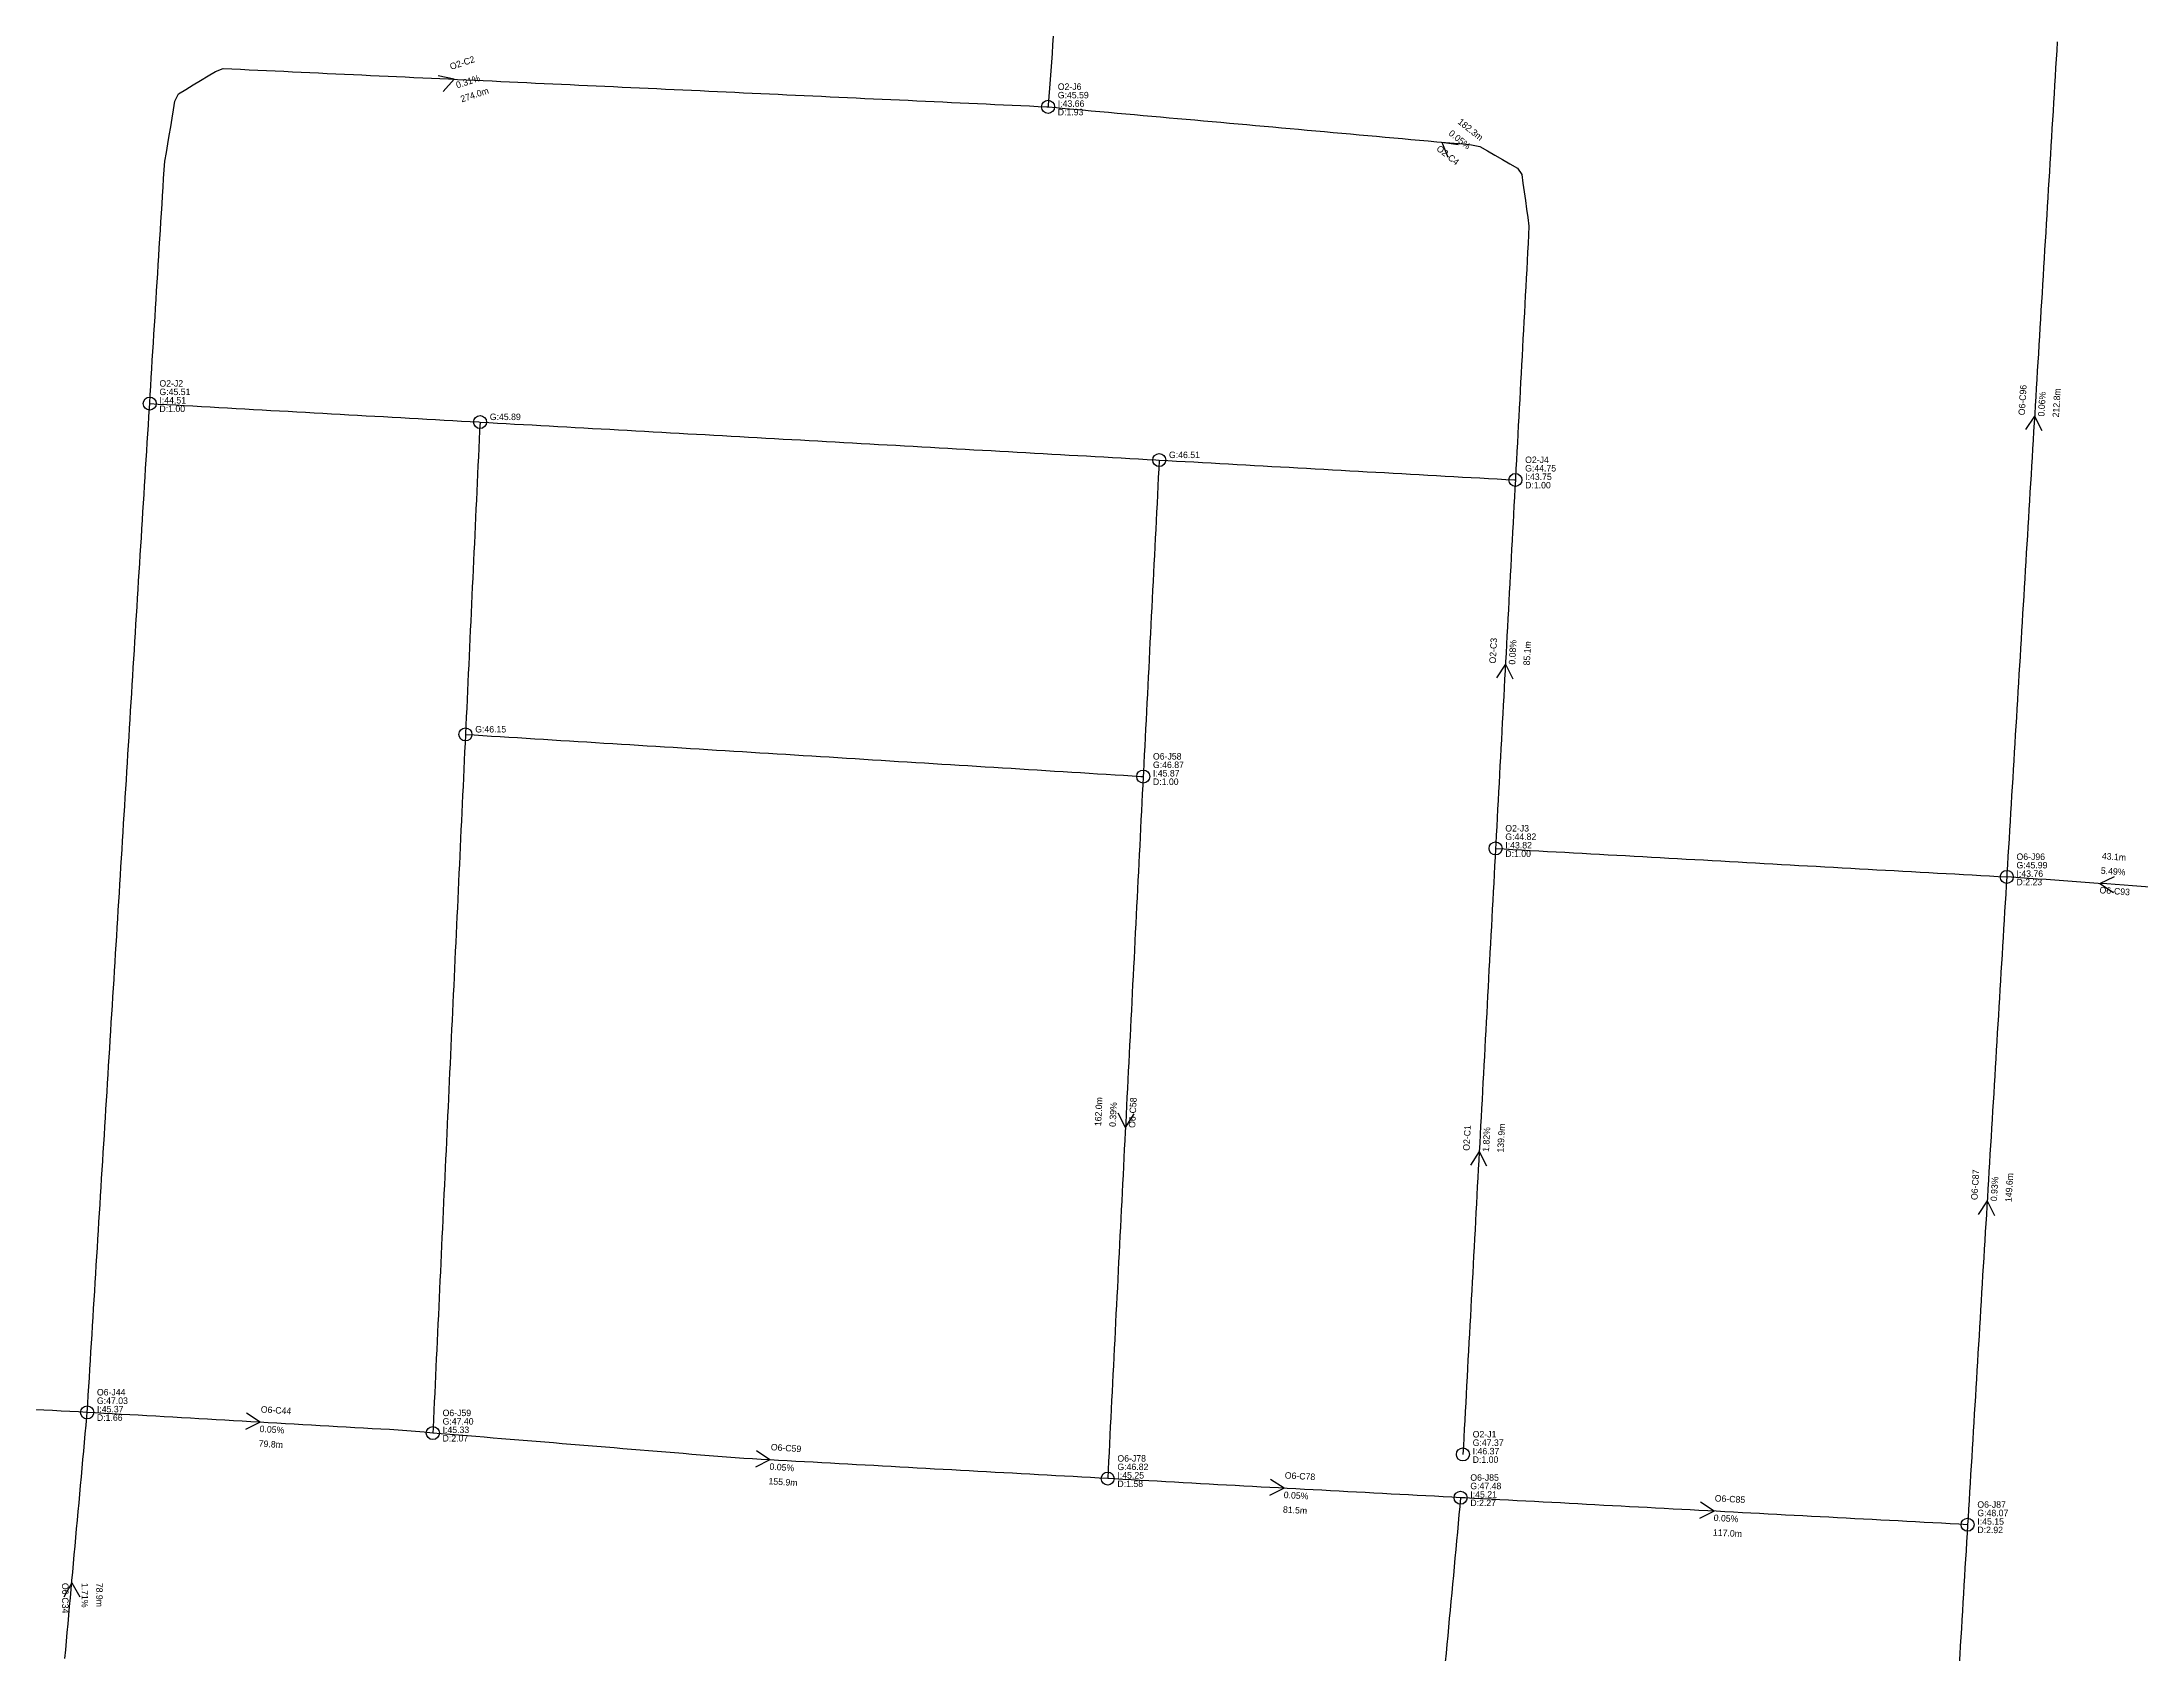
# Model space of a CAD drawing. Header units: metres. Extents: x 607160 to 610559, y 2613470 to 2618337.
# Drawn here: x 608154.2 to 608638.2, y 2614318.8 to 2614690.5 of the extents above; entities that cross this region are included whole.
import ezdxf

# ---------------------------------------------------------------- set-up
doc = ezdxf.new("R2010")
doc.units = ezdxf.units.M
for name, color, linetype in [('SW-DRAIN-LABELS', 3, 'Continuous'), ('SW-DRAIN-ORPHAN', 8, 'Continuous'), ('SW-DRAIN-SUB-02', 2, 'Continuous'), ('SW-DRAIN-SUB-06', 6, 'Continuous'), ('SW-JUNCTIONS', 7, 'Continuous')]:
    doc.layers.add(name, color=color, linetype=linetype)

msp = doc.modelspace()

# ---------------------------------------------------------------- linework, layer by layer
at = {"layer": 'SW-DRAIN-ORPHAN'}
for points in [[(608164.58, 2614374.68), (608164.71, 2614376.68), (608164.83, 2614378.67), (608164.95, 2614380.67), (608165.08, 2614382.66), (608165.2, 2614384.66), (608165.33, 2614386.66), (608165.45, 2614388.65), (608165.57, 2614390.65), (608165.7, 2614392.64), (608165.82, 2614394.64), (608165.94, 2614396.64), (608166.07, 2614398.63), (608166.19, 2614400.63), (608166.31, 2614402.63), (608166.44, 2614404.62), (608166.56, 2614406.62), (608166.69, 2614408.61), (608166.81, 2614410.61), (608166.93, 2614412.61), (608167.06, 2614414.6), (608167.18, 2614416.6), (608167.3, 2614418.59), (608167.43, 2614420.59), (608167.55, 2614422.59), (608167.67, 2614424.58), (608167.8, 2614426.58), (608167.92, 2614428.58), (608168.05, 2614430.57), (608168.17, 2614432.57), (608168.29, 2614434.56), (608168.42, 2614436.56), (608168.54, 2614438.56), (608168.66, 2614440.55), (608168.79, 2614442.55), (608168.91, 2614444.55), (608169.03, 2614446.54), (608169.16, 2614448.54), (608169.28, 2614450.53), (608169.41, 2614452.53), (608169.53, 2614454.53), (608169.65, 2614456.52), (608169.78, 2614458.52), (608169.9, 2614460.51), (608170.02, 2614462.51), (608170.15, 2614464.51), (608170.27, 2614466.5), (608170.39, 2614468.5), (608170.52, 2614470.5), (608170.64, 2614472.49), (608170.77, 2614474.49), (608170.89, 2614476.48), (608171.01, 2614478.48), (608171.14, 2614480.48), (608171.26, 2614482.47), (608171.38, 2614484.47), (608171.51, 2614486.46), (608171.63, 2614488.46), (608171.75, 2614490.46), (608171.88, 2614492.45), (608172, 2614494.45), (608172.13, 2614496.45), (608172.25, 2614498.44), (608172.37, 2614500.44), (608172.5, 2614502.43), (608172.62, 2614504.43), (608172.74, 2614506.43), (608172.87, 2614508.42), (608172.99, 2614510.42), (608173.11, 2614512.42), (608173.24, 2614514.41), (608173.36, 2614516.41), (608173.49, 2614518.4), (608173.61, 2614520.4), (608173.73, 2614522.4), (608173.86, 2614524.39), (608173.98, 2614526.39), (608174.1, 2614528.38), (608174.23, 2614530.38), (608174.35, 2614532.38), (608174.47, 2614534.37), (608174.6, 2614536.37), (608174.72, 2614538.37), (608174.85, 2614540.36), (608174.97, 2614542.36), (608175.09, 2614544.35), (608175.22, 2614546.35), (608175.34, 2614548.35), (608175.46, 2614550.34), (608175.59, 2614552.34), (608175.71, 2614554.33), (608175.83, 2614556.33), (608175.96, 2614558.33), (608176.08, 2614560.32), (608176.21, 2614562.32), (608176.33, 2614564.32), (608176.45, 2614566.31), (608176.58, 2614568.31), (608176.7, 2614570.3), (608176.82, 2614572.3), (608176.95, 2614574.3), (608177.07, 2614576.29), (608177.19, 2614578.29), (608177.32, 2614580.29), (608177.44, 2614582.28), (608177.57, 2614584.28), (608177.69, 2614586.27), (608177.81, 2614588.27), (608177.94, 2614590.27), (608178.06, 2614592.26), (608178.18, 2614594.26), (608178.31, 2614596.25), (608178.43, 2614598.25), (608178.55, 2614600.25), (608178.68, 2614602.24), (608178.8, 2614604.24), (608178.93, 2614606.24), (608178.99, 2614607.2)], [(608178.99, 2614607.2), (608180.98, 2614607.09), (608182.98, 2614606.98), (608184.98, 2614606.87), (608186.97, 2614606.76), (608188.97, 2614606.64), (608190.97, 2614606.53), (608192.96, 2614606.42), (608194.96, 2614606.31), (608196.96, 2614606.2), (608198.95, 2614606.09), (608200.95, 2614605.97), (608202.95, 2614605.86), (608204.94, 2614605.75), (608206.94, 2614605.64), (608208.94, 2614605.53), (608210.94, 2614605.41), (608212.93, 2614605.3), (608214.93, 2614605.19), (608216.93, 2614605.08), (608218.92, 2614604.97), (608220.92, 2614604.86), (608222.92, 2614604.74), (608224.91, 2614604.63), (608226.91, 2614604.52), (608228.91, 2614604.41), (608230.9, 2614604.3), (608232.9, 2614604.19), (608234.9, 2614604.07), (608236.89, 2614603.96), (608238.89, 2614603.85), (608240.89, 2614603.74), (608242.89, 2614603.63), (608244.88, 2614603.51), (608246.88, 2614603.4), (608248.88, 2614603.29), (608250.87, 2614603.18), (608252.87, 2614603.07), (608254.87, 2614602.96), (608255.13, 2614602.94)], [(608255.13, 2614602.94), (608255.03, 2614600.94), (608254.94, 2614598.95), (608254.85, 2614596.95), (608254.75, 2614594.95), (608254.66, 2614592.95), (608254.57, 2614590.95), (608254.47, 2614588.96), (608254.38, 2614586.96), (608254.29, 2614584.96), (608254.19, 2614582.96), (608254.1, 2614580.97), (608254.01, 2614578.97), (608253.91, 2614576.97), (608253.82, 2614574.97), (608253.73, 2614572.97), (608253.63, 2614570.98), (608253.54, 2614568.98), (608253.45, 2614566.98), (608253.35, 2614564.98), (608253.26, 2614562.98), (608253.17, 2614560.99), (608253.08, 2614558.99), (608252.98, 2614556.99), (608252.89, 2614554.99), (608252.8, 2614553), (608252.7, 2614551), (608252.61, 2614549), (608252.52, 2614547), (608252.42, 2614545), (608252.33, 2614543.01), (608252.24, 2614541.01), (608252.14, 2614539.01), (608252.05, 2614537.01), (608251.96, 2614535.02), (608251.86, 2614533.02), (608251.77, 2614530.94)], [(608255.13, 2614602.94), (608257.12, 2614602.83), (608259.12, 2614602.72), (608261.12, 2614602.61), (608263.11, 2614602.49), (608265.11, 2614602.38), (608267.11, 2614602.27), (608269.11, 2614602.16), (608271.1, 2614602.05), (608273.1, 2614601.94), (608275.1, 2614601.82), (608277.09, 2614601.71), (608279.09, 2614601.6), (608281.09, 2614601.49), (608283.08, 2614601.38), (608285.08, 2614601.27), (608287.08, 2614601.15), (608289.07, 2614601.04), (608291.07, 2614600.93), (608293.07, 2614600.82), (608295.06, 2614600.71), (608297.06, 2614600.6), (608299.06, 2614600.48), (608301.06, 2614600.37), (608303.05, 2614600.26), (608305.05, 2614600.15), (608307.05, 2614600.04), (608309.04, 2614599.92), (608311.04, 2614599.81), (608313.04, 2614599.7), (608315.03, 2614599.59), (608317.03, 2614599.48), (608319.03, 2614599.37), (608321.02, 2614599.25), (608323.02, 2614599.14), (608325.02, 2614599.03), (608327.01, 2614598.92), (608329.01, 2614598.81), (608331.01, 2614598.7), (608333.01, 2614598.58), (608335, 2614598.47), (608337, 2614598.36), (608339, 2614598.25), (608340.99, 2614598.14), (608342.99, 2614598.03), (608344.99, 2614597.91), (608346.98, 2614597.8), (608348.98, 2614597.69), (608350.98, 2614597.58), (608352.97, 2614597.47), (608354.97, 2614597.36), (608356.97, 2614597.24), (608358.97, 2614597.13), (608360.96, 2614597.02), (608362.96, 2614596.91), (608364.96, 2614596.8), (608366.95, 2614596.69), (608368.95, 2614596.57), (608370.95, 2614596.46), (608372.94, 2614596.35), (608374.94, 2614596.24), (608376.94, 2614596.13), (608378.93, 2614596.01), (608380.93, 2614595.9), (608382.93, 2614595.79), (608384.92, 2614595.68), (608386.92, 2614595.57), (608388.92, 2614595.46), (608390.92, 2614595.34), (608392.91, 2614595.23), (608394.91, 2614595.12), (608396.91, 2614595.01), (608398.9, 2614594.9), (608400.9, 2614594.79), (608402.9, 2614594.67), (608404.89, 2614594.56), (608406.89, 2614594.45), (608408.89, 2614594.34), (608410.88, 2614594.23), (608411.67, 2614594.18)], [(608411.67, 2614594.18), (608411.57, 2614592.19), (608411.46, 2614590.19), (608411.36, 2614588.19), (608411.26, 2614586.19), (608411.16, 2614584.2), (608411.06, 2614582.2), (608410.96, 2614580.2), (608410.86, 2614578.2), (608410.76, 2614576.21), (608410.66, 2614574.21), (608410.56, 2614572.21), (608410.45, 2614570.21), (608410.35, 2614568.22), (608410.25, 2614566.22), (608410.15, 2614564.22), (608410.05, 2614562.22), (608409.95, 2614560.23), (608409.85, 2614558.23), (608409.75, 2614556.23), (608409.65, 2614554.23), (608409.54, 2614552.24), (608409.44, 2614550.24), (608409.34, 2614548.24), (608409.24, 2614546.24), (608409.14, 2614544.25), (608409.04, 2614542.25), (608408.94, 2614540.25), (608408.84, 2614538.26), (608408.74, 2614536.26), (608408.63, 2614534.26), (608408.53, 2614532.26), (608408.43, 2614530.27), (608408.33, 2614528.27), (608408.23, 2614526.27), (608408.13, 2614524.27), (608408.03, 2614522.28), (608407.98, 2614521.24)], [(608411.67, 2614594.18), (608413.66, 2614594.07), (608415.66, 2614593.96), (608417.66, 2614593.85), (608419.65, 2614593.74), (608421.65, 2614593.62), (608423.65, 2614593.51), (608425.65, 2614593.4), (608427.64, 2614593.29), (608429.64, 2614593.18), (608431.64, 2614593.07), (608433.63, 2614592.95), (608435.63, 2614592.84), (608437.63, 2614592.73), (608439.62, 2614592.62), (608441.62, 2614592.51), (608443.62, 2614592.4), (608445.61, 2614592.28), (608447.61, 2614592.17), (608449.61, 2614592.06), (608451.6, 2614591.95), (608453.6, 2614591.84), (608455.6, 2614591.73), (608457.6, 2614591.61), (608459.59, 2614591.5), (608461.59, 2614591.39), (608463.59, 2614591.28), (608465.58, 2614591.17), (608467.58, 2614591.06), (608469.58, 2614590.94), (608471.57, 2614590.83), (608473.57, 2614590.72), (608475.57, 2614590.61), (608477.56, 2614590.5), (608479.56, 2614590.38), (608481.56, 2614590.27), (608483.55, 2614590.16), (608485.55, 2614590.05), (608487.55, 2614589.94), (608489.55, 2614589.83), (608491.54, 2614589.71), (608493.54, 2614589.6), (608493.76, 2614589.59)], [(608251.77, 2614530.94), (608251.67, 2614528.95), (608251.58, 2614526.95), (608251.49, 2614524.95), (608251.39, 2614522.95), (608251.3, 2614520.95), (608251.21, 2614518.96), (608251.11, 2614516.96), (608251.02, 2614514.96), (608250.93, 2614512.96), (608250.83, 2614510.96), (608250.74, 2614508.97), (608250.65, 2614506.97), (608250.55, 2614504.97), (608250.46, 2614502.97), (608250.37, 2614500.98), (608250.27, 2614498.98), (608250.18, 2614496.98), (608250.09, 2614494.98), (608249.99, 2614492.98), (608249.9, 2614490.99), (608249.81, 2614488.99), (608249.71, 2614486.99), (608249.62, 2614484.99), (608249.53, 2614483), (608249.43, 2614481), (608249.34, 2614479), (608249.25, 2614477), (608249.15, 2614475), (608249.06, 2614473.01), (608248.97, 2614471.01), (608248.87, 2614469.01), (608248.78, 2614467.01), (608248.69, 2614465.01), (608248.59, 2614463.02), (608248.5, 2614461.02), (608248.41, 2614459.02), (608248.32, 2614457.02), (608248.22, 2614455.03), (608248.13, 2614453.03), (608248.04, 2614451.03), (608247.94, 2614449.03), (608247.85, 2614447.03), (608247.76, 2614445.04), (608247.66, 2614443.04), (608247.57, 2614441.04), (608247.48, 2614439.04), (608247.38, 2614437.05), (608247.29, 2614435.05), (608247.2, 2614433.05), (608247.1, 2614431.05), (608247.01, 2614429.05), (608246.92, 2614427.06), (608246.82, 2614425.06), (608246.73, 2614423.06), (608246.64, 2614421.06), (608246.54, 2614419.06), (608246.45, 2614417.07), (608246.36, 2614415.07), (608246.26, 2614413.07), (608246.17, 2614411.07), (608246.08, 2614409.08), (608245.98, 2614407.08), (608245.89, 2614405.08), (608245.8, 2614403.08), (608245.7, 2614401.08), (608245.61, 2614399.09), (608245.52, 2614397.09), (608245.42, 2614395.09), (608245.33, 2614393.09), (608245.24, 2614391.1), (608245.14, 2614389.1), (608245.05, 2614387.1), (608244.96, 2614385.1), (608244.86, 2614383.1), (608244.77, 2614381.11), (608244.68, 2614379.11), (608244.59, 2614377.11), (608244.49, 2614375.11), (608244.4, 2614373.11), (608244.31, 2614371.12), (608244.25, 2614369.92)], [(608251.77, 2614530.94), (608253.76, 2614530.82), (608255.76, 2614530.7), (608257.75, 2614530.57), (608259.75, 2614530.45), (608261.75, 2614530.32), (608263.74, 2614530.2), (608265.74, 2614530.08), (608267.73, 2614529.95), (608269.73, 2614529.83), (608271.73, 2614529.7), (608273.72, 2614529.58), (608275.72, 2614529.46), (608277.72, 2614529.33), (608279.71, 2614529.21), (608281.71, 2614529.08), (608283.7, 2614528.96), (608285.7, 2614528.84), (608287.7, 2614528.71), (608289.69, 2614528.59), (608291.69, 2614528.46), (608293.68, 2614528.34), (608295.68, 2614528.22), (608297.68, 2614528.09), (608299.67, 2614527.97), (608301.67, 2614527.84), (608303.67, 2614527.72), (608305.66, 2614527.6), (608307.66, 2614527.47), (608309.65, 2614527.35), (608311.65, 2614527.22), (608313.65, 2614527.1), (608315.64, 2614526.98), (608317.64, 2614526.85), (608319.63, 2614526.73), (608321.63, 2614526.6), (608323.63, 2614526.48), (608325.62, 2614526.36), (608327.62, 2614526.23), (608329.62, 2614526.11), (608331.61, 2614525.98), (608333.61, 2614525.86), (608335.6, 2614525.74), (608337.6, 2614525.61), (608339.6, 2614525.49), (608341.59, 2614525.36), (608343.59, 2614525.24), (608345.58, 2614525.12), (608347.58, 2614524.99), (608349.58, 2614524.87), (608351.57, 2614524.74), (608353.57, 2614524.62), (608355.57, 2614524.5), (608357.56, 2614524.37), (608359.56, 2614524.25), (608361.55, 2614524.12), (608363.55, 2614524), (608365.55, 2614523.88), (608367.54, 2614523.75), (608369.54, 2614523.63), (608371.53, 2614523.51), (608373.53, 2614523.38), (608375.53, 2614523.26), (608377.52, 2614523.13), (608379.52, 2614523.01), (608381.52, 2614522.89), (608383.51, 2614522.76), (608385.51, 2614522.64), (608387.5, 2614522.51), (608389.5, 2614522.39), (608391.5, 2614522.27), (608393.49, 2614522.14), (608395.49, 2614522.02), (608397.48, 2614521.89), (608399.48, 2614521.77), (608401.48, 2614521.65), (608403.47, 2614521.52), (608405.47, 2614521.4), (608407.47, 2614521.27), (608407.98, 2614521.24)], [(608489.19, 2614504.66), (608491.19, 2614504.55), (608493.18, 2614504.44), (608495.18, 2614504.33), (608497.18, 2614504.22), (608499.17, 2614504.11), (608501.17, 2614503.99), (608503.17, 2614503.88), (608505.16, 2614503.77), (608507.16, 2614503.66), (608509.16, 2614503.55), (608511.15, 2614503.44), (608513.15, 2614503.33), (608515.15, 2614503.22), (608517.15, 2614503.11), (608519.14, 2614503), (608521.14, 2614502.88), (608523.14, 2614502.77), (608525.13, 2614502.66), (608527.13, 2614502.55), (608529.13, 2614502.44), (608531.12, 2614502.33), (608533.12, 2614502.22), (608535.12, 2614502.11), (608537.11, 2614502), (608539.11, 2614501.88), (608541.11, 2614501.77), (608543.11, 2614501.66), (608545.1, 2614501.55), (608547.1, 2614501.44), (608549.1, 2614501.33), (608551.09, 2614501.22), (608553.09, 2614501.11), (608555.09, 2614501), (608557.08, 2614500.89), (608559.08, 2614500.77), (608561.08, 2614500.66), (608563.07, 2614500.55), (608565.07, 2614500.44), (608567.07, 2614500.33), (608569.06, 2614500.22), (608571.06, 2614500.11), (608573.06, 2614500), (608575.06, 2614499.89), (608577.05, 2614499.77), (608579.05, 2614499.66), (608581.05, 2614499.55), (608583.04, 2614499.44), (608585.04, 2614499.33), (608587.04, 2614499.22), (608589.03, 2614499.11), (608591.03, 2614499), (608593.03, 2614498.89), (608595.02, 2614498.78), (608597.02, 2614498.66), (608599.02, 2614498.55), (608601.02, 2614498.44), (608603.01, 2614498.33), (608605.01, 2614498.22), (608607.01, 2614498.11)]]:
    msp.add_lwpolyline(points, dxfattribs=at)
at = {"layer": 'SW-DRAIN-SUB-02'}
for p, q in [((608249.16, 2614681.95), (608245.49, 2614682.72)), ((608249.16, 2614681.95), (608246.67, 2614679.16)), ((608476.84, 2614667.46), (608480.54, 2614666.9)), ((608476.84, 2614667.46), (608478.2, 2614663.97)), ((608491.47, 2614547.13), (608489.43, 2614543.98)), ((608491.47, 2614547.13), (608493.17, 2614543.78)), ((608485.43, 2614434.83), (608483.38, 2614431.69)), ((608485.43, 2614434.83), (608487.13, 2614431.49))]:
    msp.add_line(p, q, dxfattribs=at)
for points in [[(608387.26, 2614691.9), (608387.11, 2614689.9), (608386.96, 2614687.91), (608386.81, 2614685.92), (608386.66, 2614683.92), (608386.51, 2614681.93), (608386.36, 2614679.93), (608386.21, 2614677.94), (608386.06, 2614675.94), (608386.04, 2614675.59)], [(608178.99, 2614607.2), (608179.11, 2614609.2), (608179.23, 2614611.2), (608179.36, 2614613.19), (608179.48, 2614615.19), (608179.6, 2614617.18), (608179.73, 2614619.18), (608179.85, 2614621.18), (608179.97, 2614623.17), (608180.1, 2614625.17), (608180.22, 2614627.17), (608180.34, 2614629.16), (608180.47, 2614631.16), (608180.59, 2614633.15), (608180.71, 2614635.15), (608180.84, 2614637.15), (608180.96, 2614639.14), (608181.08, 2614641.14), (608181.21, 2614643.13), (608181.33, 2614645.13), (608181.45, 2614647.13), (608181.58, 2614649.12), (608181.7, 2614651.12), (608181.83, 2614653.12), (608181.95, 2614655.11), (608182.07, 2614657.11), (608182.2, 2614659.1), (608182.32, 2614661.1), (608182.51, 2614663.09), (608182.84, 2614665.06), (608183.17, 2614667.03), (608183.5, 2614669.01), (608183.83, 2614670.98), (608184.16, 2614672.95), (608184.49, 2614674.92), (608184.82, 2614676.9), (608185.61, 2614678.56), (608187.32, 2614679.6), (608189.03, 2614680.63), (608190.74, 2614681.67), (608192.45, 2614682.71), (608194.16, 2614683.74), (608195.96, 2614684.43), (608197.96, 2614684.34), (608199.95, 2614684.24), (608201.95, 2614684.15), (608203.95, 2614684.06), (608205.95, 2614683.96), (608207.94, 2614683.87), (608209.94, 2614683.78), (608211.94, 2614683.69), (608213.94, 2614683.59), (608215.94, 2614683.5), (608217.93, 2614683.41), (608219.93, 2614683.31), (608221.93, 2614683.22), (608223.93, 2614683.13), (608225.93, 2614683.04), (608227.92, 2614682.94), (608229.92, 2614682.85), (608231.92, 2614682.76), (608233.92, 2614682.66), (608235.91, 2614682.57), (608237.91, 2614682.48), (608239.91, 2614682.38), (608241.91, 2614682.29), (608243.91, 2614682.2), (608245.9, 2614682.11), (608247.9, 2614682.01), (608249.9, 2614681.92), (608251.9, 2614681.83), (608253.89, 2614681.73), (608255.89, 2614681.64), (608257.89, 2614681.55), (608259.89, 2614681.46), (608261.89, 2614681.36), (608263.88, 2614681.27), (608265.88, 2614681.18), (608267.88, 2614681.08), (608269.88, 2614680.99), (608271.88, 2614680.9), (608273.87, 2614680.81), (608275.87, 2614680.71), (608277.87, 2614680.62), (608279.87, 2614680.53), (608281.86, 2614680.43), (608283.86, 2614680.34), (608285.86, 2614680.25), (608287.86, 2614680.15), (608289.86, 2614680.06), (608291.85, 2614679.97), (608293.85, 2614679.88), (608295.85, 2614679.78), (608297.85, 2614679.69), (608299.85, 2614679.6), (608301.84, 2614679.5), (608303.84, 2614679.41), (608305.84, 2614679.32), (608307.84, 2614679.23), (608309.83, 2614679.13), (608311.83, 2614679.04), (608313.83, 2614678.95), (608315.83, 2614678.85), (608317.83, 2614678.76), (608319.82, 2614678.67), (608321.82, 2614678.58), (608323.82, 2614678.48), (608325.82, 2614678.39), (608327.82, 2614678.3), (608329.81, 2614678.2), (608331.81, 2614678.11), (608333.81, 2614678.02), (608335.81, 2614677.92), (608337.8, 2614677.83), (608339.8, 2614677.74), (608341.8, 2614677.65), (608343.8, 2614677.55), (608345.8, 2614677.46), (608347.79, 2614677.37), (608349.79, 2614677.27), (608351.79, 2614677.18), (608353.79, 2614677.09), (608355.78, 2614677), (608357.78, 2614676.9), (608359.78, 2614676.81), (608361.78, 2614676.72), (608363.78, 2614676.62), (608365.77, 2614676.53), (608367.77, 2614676.44), (608369.77, 2614676.35), (608371.77, 2614676.25), (608373.77, 2614676.16), (608375.76, 2614676.07), (608377.76, 2614675.97), (608379.76, 2614675.88), (608381.76, 2614675.79), (608383.75, 2614675.69), (608385.75, 2614675.6), (608386.04, 2614675.59)], [(608386.04, 2614675.59), (608388.03, 2614675.41), (608390.02, 2614675.23), (608392.01, 2614675.05), (608394.01, 2614674.88), (608396, 2614674.7), (608397.99, 2614674.52), (608399.98, 2614674.34), (608401.97, 2614674.16), (608403.97, 2614673.98), (608405.96, 2614673.81), (608407.95, 2614673.63), (608409.94, 2614673.45), (608411.93, 2614673.27), (608413.93, 2614673.09), (608415.92, 2614672.91), (608417.91, 2614672.74), (608419.9, 2614672.56), (608421.89, 2614672.38), (608423.89, 2614672.2), (608425.88, 2614672.02), (608427.87, 2614671.84), (608429.86, 2614671.66), (608431.85, 2614671.49), (608433.85, 2614671.31), (608435.84, 2614671.13), (608437.83, 2614670.95), (608439.82, 2614670.77), (608441.82, 2614670.59), (608443.81, 2614670.42), (608445.8, 2614670.24), (608447.79, 2614670.06), (608449.78, 2614669.88), (608451.78, 2614669.7), (608453.77, 2614669.52), (608455.76, 2614669.35), (608457.75, 2614669.17), (608459.74, 2614668.99), (608461.74, 2614668.81), (608463.73, 2614668.63), (608465.72, 2614668.45), (608467.71, 2614668.28), (608469.7, 2614668.1), (608471.7, 2614667.92), (608473.69, 2614667.74), (608475.68, 2614667.56), (608477.67, 2614667.38), (608479.66, 2614667.21), (608481.66, 2614667.03), (608483.65, 2614666.85), (608485.56, 2614666.43), (608487.3, 2614665.43), (608489.03, 2614664.44), (608490.77, 2614663.45), (608492.51, 2614662.45), (608494.24, 2614661.46), (608495.23, 2614659.96), (608495.5, 2614657.98), (608495.78, 2614656), (608496.06, 2614654.01), (608496.34, 2614652.03), (608496.61, 2614650.05), (608496.89, 2614648.07), (608496.8, 2614646.08), (608496.7, 2614644.08), (608496.59, 2614642.08), (608496.48, 2614640.09), (608496.37, 2614638.09), (608496.26, 2614636.09), (608496.16, 2614634.09), (608496.05, 2614632.1), (608495.94, 2614630.1), (608495.83, 2614628.1), (608495.73, 2614626.11), (608495.62, 2614624.11), (608495.51, 2614622.11), (608495.4, 2614620.11), (608495.3, 2614618.12), (608495.19, 2614616.12), (608495.08, 2614614.12), (608494.97, 2614612.13), (608494.87, 2614610.13), (608494.76, 2614608.13), (608494.65, 2614606.13), (608494.54, 2614604.14), (608494.44, 2614602.14), (608494.33, 2614600.14), (608494.22, 2614598.15), (608494.11, 2614596.15), (608494, 2614594.15), (608493.9, 2614592.15), (608493.79, 2614590.16), (608493.76, 2614589.59)], [(608493.76, 2614589.59), (608493.65, 2614587.59), (608493.54, 2614585.6), (608493.44, 2614583.6), (608493.33, 2614581.6), (608493.22, 2614579.6), (608493.11, 2614577.61), (608493.01, 2614575.61), (608492.9, 2614573.61), (608492.79, 2614571.62), (608492.68, 2614569.62), (608492.58, 2614567.62), (608492.47, 2614565.63), (608492.36, 2614563.63), (608492.25, 2614561.63), (608492.15, 2614559.63), (608492.04, 2614557.64), (608491.93, 2614555.64), (608491.82, 2614553.64), (608491.72, 2614551.65), (608491.61, 2614549.65), (608491.5, 2614547.65), (608491.39, 2614545.65), (608491.29, 2614543.66), (608491.18, 2614541.66), (608491.07, 2614539.66), (608490.96, 2614537.67), (608490.86, 2614535.67), (608490.75, 2614533.67), (608490.64, 2614531.67), (608490.53, 2614529.68), (608490.43, 2614527.68), (608490.32, 2614525.68), (608490.21, 2614523.69), (608490.1, 2614521.69), (608490, 2614519.69), (608489.89, 2614517.69), (608489.78, 2614515.7), (608489.67, 2614513.7), (608489.57, 2614511.7), (608489.46, 2614509.71), (608489.35, 2614507.71), (608489.24, 2614505.71), (608489.19, 2614504.66)], [(608489.19, 2614504.66), (608489.08, 2614502.66), (608488.97, 2614500.67), (608488.87, 2614498.67), (608488.76, 2614496.67), (608488.65, 2614494.68), (608488.54, 2614492.68), (608488.44, 2614490.68), (608488.33, 2614488.68), (608488.22, 2614486.69), (608488.11, 2614484.69), (608488.01, 2614482.69), (608487.9, 2614480.7), (608487.79, 2614478.7), (608487.68, 2614476.7), (608487.58, 2614474.7), (608487.47, 2614472.71), (608487.36, 2614470.71), (608487.25, 2614468.71), (608487.15, 2614466.72), (608487.04, 2614464.72), (608486.93, 2614462.72), (608486.82, 2614460.72), (608486.72, 2614458.73), (608486.61, 2614456.73), (608486.5, 2614454.73), (608486.39, 2614452.74), (608486.29, 2614450.74), (608486.18, 2614448.74), (608486.07, 2614446.75), (608485.96, 2614444.75), (608485.86, 2614442.75), (608485.75, 2614440.75), (608485.64, 2614438.76), (608485.53, 2614436.76), (608485.42, 2614434.76), (608485.32, 2614432.77), (608485.21, 2614430.77), (608485.1, 2614428.77), (608484.99, 2614426.77), (608484.89, 2614424.78), (608484.78, 2614422.78), (608484.67, 2614420.78), (608484.56, 2614418.79), (608484.46, 2614416.79), (608484.35, 2614414.79), (608484.24, 2614412.79), (608484.13, 2614410.8), (608484.03, 2614408.8), (608483.92, 2614406.8), (608483.81, 2614404.81), (608483.7, 2614402.81), (608483.6, 2614400.81), (608483.49, 2614398.81), (608483.38, 2614396.82), (608483.27, 2614394.82), (608483.17, 2614392.82), (608483.06, 2614390.83), (608482.95, 2614388.83), (608482.84, 2614386.83), (608482.74, 2614384.83), (608482.63, 2614382.84), (608482.52, 2614380.84), (608482.41, 2614378.84), (608482.31, 2614376.85), (608482.2, 2614374.85), (608482.09, 2614372.85), (608481.98, 2614370.86), (608481.88, 2614368.86), (608481.77, 2614366.86), (608481.67, 2614365)]]:
    msp.add_lwpolyline(points, dxfattribs=at)
at = {"layer": 'SW-DRAIN-SUB-06'}
for p, q in [((608613.43, 2614604.32), (608611.36, 2614601.19)), ((608613.43, 2614604.32), (608615.11, 2614600.97)), ((608628.5, 2614496.59), (608631.88, 2614498.23)), ((608628.5, 2614496.59), (608631.61, 2614494.49)), ((608403.89, 2614440.34), (608402.18, 2614443.67)), ((608403.89, 2614440.34), (608405.92, 2614443.48)), ((608602.5, 2614423.46), (608600.43, 2614420.33)), ((608602.5, 2614423.46), (608604.18, 2614420.1)), ((608204.42, 2614372.41), (608201.07, 2614370.73)), ((608204.42, 2614372.41), (608201.29, 2614374.47)), ((608321.96, 2614363.73), (608318.84, 2614365.82)), ((608321.96, 2614363.73), (608318.59, 2614362.08)), ((608440.46, 2614357.19), (608437.12, 2614355.49)), ((608440.46, 2614357.19), (608437.32, 2614359.24)), ((608539.56, 2614351.91), (608536.22, 2614350.21)), ((608539.56, 2614351.91), (608536.42, 2614353.96)), ((608161.03, 2614335.38), (608159.17, 2614332.13)), ((608161.03, 2614335.38), (608162.92, 2614332.14))]:
    msp.add_line(p, q, dxfattribs=at)
for points in [[(608618.64, 2614690.57), (608618.52, 2614688.58), (608618.4, 2614686.58), (608618.28, 2614684.58), (608618.16, 2614682.59), (608618.04, 2614680.59), (608617.92, 2614678.59), (608617.8, 2614676.6), (608617.68, 2614674.6), (608617.56, 2614672.61), (608617.44, 2614670.61), (608617.32, 2614668.61), (608617.2, 2614666.62), (608617.08, 2614664.62), (608616.95, 2614662.62), (608616.83, 2614660.63), (608616.71, 2614658.63), (608616.59, 2614656.63), (608616.47, 2614654.64), (608616.35, 2614652.64), (608616.23, 2614650.65), (608616.11, 2614648.65), (608615.99, 2614646.65), (608615.87, 2614644.66), (608615.75, 2614642.66), (608615.63, 2614640.66), (608615.51, 2614638.67), (608615.39, 2614636.67), (608615.26, 2614634.68), (608615.14, 2614632.68), (608615.02, 2614630.68), (608614.9, 2614628.69), (608614.78, 2614626.69), (608614.66, 2614624.69), (608614.54, 2614622.7), (608614.42, 2614620.7), (608614.3, 2614618.7), (608614.18, 2614616.71), (608614.06, 2614614.71), (608613.94, 2614612.72), (608613.82, 2614610.72), (608613.7, 2614608.72), (608613.58, 2614606.73), (608613.45, 2614604.73), (608613.33, 2614602.73), (608613.21, 2614600.74), (608613.09, 2614598.74), (608612.97, 2614596.74), (608612.85, 2614594.75), (608612.73, 2614592.75), (608612.61, 2614590.76), (608612.49, 2614588.76), (608612.37, 2614586.76), (608612.25, 2614584.77), (608612.13, 2614582.77), (608612.01, 2614580.77), (608611.89, 2614578.78), (608611.77, 2614576.78), (608611.64, 2614574.78), (608611.52, 2614572.79), (608611.4, 2614570.79), (608611.28, 2614568.8), (608611.16, 2614566.8), (608611.04, 2614564.8), (608610.92, 2614562.81), (608610.8, 2614560.81), (608610.68, 2614558.81), (608610.56, 2614556.82), (608610.44, 2614554.82), (608610.32, 2614552.82), (608610.2, 2614550.83), (608610.08, 2614548.83), (608609.96, 2614546.84), (608609.83, 2614544.84), (608609.71, 2614542.84), (608609.59, 2614540.85), (608609.47, 2614538.85), (608609.35, 2614536.85), (608609.23, 2614534.86), (608609.11, 2614532.86), (608608.99, 2614530.86), (608608.87, 2614528.87), (608608.75, 2614526.87), (608608.63, 2614524.88), (608608.51, 2614522.88), (608608.39, 2614520.88), (608608.27, 2614518.89), (608608.14, 2614516.89), (608608.02, 2614514.89), (608607.9, 2614512.9), (608607.78, 2614510.9), (608607.66, 2614508.9), (608607.54, 2614506.91), (608607.42, 2614504.91), (608607.3, 2614502.92), (608607.18, 2614500.92), (608607.06, 2614498.92), (608607.01, 2614498.11)], [(608407.98, 2614521.24), (608407.88, 2614519.24), (608407.77, 2614517.25), (608407.67, 2614515.25), (608407.57, 2614513.25), (608407.47, 2614511.25), (608407.37, 2614509.26), (608407.27, 2614507.26), (608407.17, 2614505.26), (608407.07, 2614503.26), (608406.97, 2614501.27), (608406.87, 2614499.27), (608406.76, 2614497.27), (608406.66, 2614495.28), (608406.56, 2614493.28), (608406.46, 2614491.28), (608406.36, 2614489.28), (608406.26, 2614487.29), (608406.16, 2614485.29), (608406.06, 2614483.29), (608405.96, 2614481.29), (608405.86, 2614479.3), (608405.75, 2614477.3), (608405.65, 2614475.3), (608405.55, 2614473.3), (608405.45, 2614471.31), (608405.35, 2614469.31), (608405.25, 2614467.31), (608405.15, 2614465.31), (608405.05, 2614463.32), (608404.95, 2614461.32), (608404.85, 2614459.32), (608404.74, 2614457.32), (608404.64, 2614455.33), (608404.54, 2614453.33), (608404.44, 2614451.33), (608404.34, 2614449.33), (608404.24, 2614447.34), (608404.14, 2614445.34), (608404.04, 2614443.34), (608403.94, 2614441.34), (608403.84, 2614439.35), (608403.73, 2614437.35), (608403.63, 2614435.35), (608403.53, 2614433.35), (608403.43, 2614431.36), (608403.33, 2614429.36), (608403.23, 2614427.36), (608403.13, 2614425.36), (608403.03, 2614423.37), (608402.93, 2614421.37), (608402.83, 2614419.37), (608402.72, 2614417.37), (608402.62, 2614415.38), (608402.52, 2614413.38), (608402.42, 2614411.38), (608402.32, 2614409.38), (608402.22, 2614407.39), (608402.12, 2614405.39), (608402.02, 2614403.39), (608401.92, 2614401.39), (608401.82, 2614399.4), (608401.71, 2614397.4), (608401.61, 2614395.4), (608401.51, 2614393.41), (608401.41, 2614391.41), (608401.31, 2614389.41), (608401.21, 2614387.41), (608401.11, 2614385.42), (608401.01, 2614383.42), (608400.91, 2614381.42), (608400.81, 2614379.42), (608400.7, 2614377.43), (608400.6, 2614375.43), (608400.5, 2614373.43), (608400.4, 2614371.43), (608400.3, 2614369.44), (608400.2, 2614367.44), (608400.1, 2614365.44), (608400, 2614363.44), (608399.9, 2614361.45), (608399.79, 2614359.43)], [(608607.01, 2614498.11), (608606.89, 2614496.11), (608606.77, 2614494.12), (608606.65, 2614492.12), (608606.53, 2614490.12), (608606.41, 2614488.13), (608606.29, 2614486.13), (608606.17, 2614484.13), (608606.05, 2614482.14), (608605.92, 2614480.14), (608605.8, 2614478.15), (608605.68, 2614476.15), (608605.56, 2614474.15), (608605.44, 2614472.16), (608605.32, 2614470.16), (608605.2, 2614468.16), (608605.08, 2614466.17), (608604.96, 2614464.17), (608604.84, 2614462.17), (608604.72, 2614460.18), (608604.6, 2614458.18), (608604.48, 2614456.19), (608604.36, 2614454.19), (608604.24, 2614452.19), (608604.12, 2614450.2), (608604, 2614448.2), (608603.87, 2614446.2), (608603.75, 2614444.21), (608603.63, 2614442.21), (608603.51, 2614440.21), (608603.39, 2614438.22), (608603.27, 2614436.22), (608603.15, 2614434.23), (608603.03, 2614432.23), (608602.91, 2614430.23), (608602.79, 2614428.24), (608602.67, 2614426.24), (608602.55, 2614424.24), (608602.43, 2614422.25), (608602.31, 2614420.25), (608602.19, 2614418.25), (608602.07, 2614416.26), (608601.95, 2614414.26), (608601.83, 2614412.27), (608601.7, 2614410.27), (608601.58, 2614408.27), (608601.46, 2614406.28), (608601.34, 2614404.28), (608601.22, 2614402.28), (608601.1, 2614400.29), (608600.98, 2614398.29), (608600.86, 2614396.29), (608600.74, 2614394.3), (608600.62, 2614392.3), (608600.5, 2614390.31), (608600.38, 2614388.31), (608600.26, 2614386.31), (608600.14, 2614384.32), (608600.02, 2614382.32), (608599.9, 2614380.32), (608599.78, 2614378.33), (608599.65, 2614376.33), (608599.53, 2614374.33), (608599.41, 2614372.34), (608599.29, 2614370.34), (608599.17, 2614368.35), (608599.05, 2614366.35), (608598.93, 2614364.35), (608598.81, 2614362.36), (608598.69, 2614360.36), (608598.57, 2614358.36), (608598.45, 2614356.37), (608598.33, 2614354.37), (608598.21, 2614352.37), (608598.09, 2614350.38), (608597.99, 2614348.8)], [(608650, 2614495.06), (608648, 2614495.2), (608646.01, 2614495.35), (608644.01, 2614495.49), (608642.02, 2614495.63), (608640.02, 2614495.77), (608638.03, 2614495.91), (608636.03, 2614496.05), (608634.04, 2614496.19), (608632.04, 2614496.34), (608630.05, 2614496.48), (608628.05, 2614496.62), (608626.06, 2614496.76), (608624.06, 2614496.9), (608622.07, 2614497.04), (608620.07, 2614497.18), (608618.08, 2614497.32), (608616.08, 2614497.47), (608614.09, 2614497.61), (608612.09, 2614497.75), (608610.1, 2614497.89), (608608.1, 2614498.03), (608607.01, 2614498.11)], [(608164.58, 2614374.68), (608162.59, 2614374.78), (608160.59, 2614374.88), (608158.59, 2614374.98), (608156.59, 2614375.08), (608154.6, 2614375.18), (608152.6, 2614375.27)], [(608159.46, 2614317.97), (608159.64, 2614319.97), (608159.82, 2614321.96), (608160, 2614323.95), (608160.18, 2614325.94), (608160.36, 2614327.93), (608160.54, 2614329.93), (608160.72, 2614331.92), (608160.9, 2614333.91), (608161.08, 2614335.9), (608161.26, 2614337.89), (608161.44, 2614339.88), (608161.62, 2614341.88), (608161.8, 2614343.87), (608161.98, 2614345.86), (608162.16, 2614347.85), (608162.34, 2614349.84), (608162.52, 2614351.84), (608162.7, 2614353.83), (608162.88, 2614355.82), (608163.06, 2614357.81), (608163.24, 2614359.8), (608163.42, 2614361.8), (608163.6, 2614363.79), (608163.78, 2614365.78), (608163.96, 2614367.77), (608164.14, 2614369.76), (608164.32, 2614371.75), (608164.5, 2614373.75), (608164.58, 2614374.68)], [(608244.25, 2614369.92), (608242.26, 2614370.09), (608240.26, 2614370.25), (608238.27, 2614370.41), (608236.28, 2614370.58), (608234.28, 2614370.71), (608232.28, 2614370.82), (608230.29, 2614370.93), (608228.29, 2614371.05), (608226.29, 2614371.16), (608224.3, 2614371.28), (608222.3, 2614371.39), (608220.3, 2614371.5), (608218.31, 2614371.62), (608216.31, 2614371.73), (608214.31, 2614371.84), (608212.32, 2614371.96), (608210.32, 2614372.07), (608208.32, 2614372.19), (608206.33, 2614372.3), (608204.33, 2614372.41), (608202.33, 2614372.53), (608200.34, 2614372.64), (608198.34, 2614372.76), (608196.34, 2614372.87), (608194.35, 2614372.98), (608192.35, 2614373.1), (608190.35, 2614373.21), (608188.36, 2614373.32), (608186.36, 2614373.44), (608184.36, 2614373.55), (608182.36, 2614373.67), (608180.37, 2614373.78), (608178.37, 2614373.89), (608176.37, 2614374.01), (608174.38, 2614374.12), (608172.38, 2614374.23), (608170.38, 2614374.35), (608168.39, 2614374.46), (608166.39, 2614374.58), (608164.58, 2614374.68)], [(608399.79, 2614359.43), (608397.8, 2614359.54), (608395.8, 2614359.65), (608393.8, 2614359.76), (608391.81, 2614359.87), (608389.81, 2614359.98), (608387.81, 2614360.09), (608385.82, 2614360.2), (608383.82, 2614360.31), (608381.82, 2614360.42), (608379.82, 2614360.53), (608377.83, 2614360.64), (608375.83, 2614360.75), (608373.83, 2614360.86), (608371.84, 2614360.97), (608369.84, 2614361.08), (608367.84, 2614361.19), (608365.85, 2614361.3), (608363.85, 2614361.41), (608361.85, 2614361.52), (608359.86, 2614361.63), (608357.86, 2614361.75), (608355.86, 2614361.86), (608353.86, 2614361.97), (608351.87, 2614362.08), (608349.87, 2614362.19), (608347.87, 2614362.3), (608345.88, 2614362.41), (608343.88, 2614362.52), (608341.88, 2614362.63), (608339.89, 2614362.74), (608337.89, 2614362.85), (608335.89, 2614362.96), (608333.89, 2614363.07), (608331.9, 2614363.18), (608329.9, 2614363.29), (608327.9, 2614363.4), (608325.91, 2614363.51), (608323.91, 2614363.62), (608321.91, 2614363.73), (608319.92, 2614363.84), (608317.92, 2614363.95), (608315.92, 2614364.06), (608313.93, 2614364.18), (608311.93, 2614364.35), (608309.94, 2614364.51), (608307.95, 2614364.68), (608305.95, 2614364.84), (608303.96, 2614365.01), (608301.97, 2614365.17), (608299.97, 2614365.33), (608297.98, 2614365.5), (608295.99, 2614365.66), (608293.99, 2614365.83), (608292, 2614365.99), (608290.01, 2614366.15), (608288.01, 2614366.32), (608286.02, 2614366.48), (608284.03, 2614366.65), (608282.03, 2614366.81), (608280.04, 2614366.97), (608278.05, 2614367.14), (608276.05, 2614367.3), (608274.06, 2614367.47), (608272.07, 2614367.63), (608270.07, 2614367.8), (608268.08, 2614367.96), (608266.09, 2614368.12), (608264.09, 2614368.29), (608262.1, 2614368.45), (608260.11, 2614368.62), (608258.12, 2614368.78), (608256.12, 2614368.94), (608254.13, 2614369.11), (608252.14, 2614369.27), (608250.14, 2614369.44), (608248.15, 2614369.6), (608246.16, 2614369.77), (608244.25, 2614369.92)], [(608481.13, 2614355.02), (608479.13, 2614355.13), (608477.14, 2614355.23), (608475.14, 2614355.34), (608473.14, 2614355.45), (608471.15, 2614355.55), (608469.15, 2614355.66), (608467.15, 2614355.76), (608465.15, 2614355.87), (608463.16, 2614355.98), (608461.16, 2614356.08), (608459.16, 2614356.19), (608457.17, 2614356.3), (608455.17, 2614356.4), (608453.17, 2614356.51), (608451.17, 2614356.62), (608449.18, 2614356.72), (608447.18, 2614356.83), (608445.18, 2614356.94), (608443.19, 2614357.04), (608441.19, 2614357.15), (608439.19, 2614357.26), (608437.19, 2614357.36), (608435.2, 2614357.47), (608433.2, 2614357.58), (608431.2, 2614357.69), (608429.21, 2614357.8), (608427.21, 2614357.91), (608425.21, 2614358.02), (608423.22, 2614358.13), (608421.22, 2614358.24), (608419.22, 2614358.36), (608417.22, 2614358.47), (608415.23, 2614358.58), (608413.23, 2614358.69), (608411.23, 2614358.8), (608409.24, 2614358.91), (608407.24, 2614359.02), (608405.24, 2614359.13), (608403.25, 2614359.24), (608401.25, 2614359.35), (608399.79, 2614359.43)], [(608481.13, 2614355.02), (608480.95, 2614353.03), (608480.76, 2614351.04), (608480.57, 2614349.04), (608480.39, 2614347.05), (608480.2, 2614345.06), (608480.02, 2614343.07), (608479.83, 2614341.08), (608479.65, 2614339.09), (608479.46, 2614337.1), (608479.27, 2614335.11), (608479.09, 2614333.11), (608478.9, 2614331.12), (608478.72, 2614329.13), (608478.53, 2614327.14), (608478.35, 2614325.15), (608478.16, 2614323.16), (608477.97, 2614321.17), (608477.79, 2614319.17), (608477.6, 2614317.18)], [(608597.99, 2614348.8), (608596, 2614348.91), (608594, 2614349.02), (608592, 2614349.12), (608590, 2614349.23), (608588.01, 2614349.33), (608586.01, 2614349.44), (608584.01, 2614349.55), (608582.01, 2614349.65), (608580.02, 2614349.76), (608578.02, 2614349.87), (608576.02, 2614349.97), (608574.03, 2614350.08), (608572.03, 2614350.18), (608570.03, 2614350.29), (608568.03, 2614350.4), (608566.04, 2614350.5), (608564.04, 2614350.61), (608562.04, 2614350.71), (608560.05, 2614350.82), (608558.05, 2614350.93), (608556.05, 2614351.03), (608554.05, 2614351.14), (608552.06, 2614351.25), (608550.06, 2614351.35), (608548.06, 2614351.46), (608546.07, 2614351.56), (608544.07, 2614351.67), (608542.07, 2614351.78), (608540.07, 2614351.88), (608538.08, 2614351.99), (608536.08, 2614352.1), (608534.08, 2614352.2), (608532.09, 2614352.31), (608530.09, 2614352.41), (608528.09, 2614352.52), (608526.09, 2614352.63), (608524.1, 2614352.73), (608522.1, 2614352.84), (608520.1, 2614352.95), (608518.11, 2614353.05), (608516.11, 2614353.16), (608514.11, 2614353.26), (608512.11, 2614353.37), (608510.12, 2614353.48), (608508.12, 2614353.58), (608506.12, 2614353.69), (608504.13, 2614353.8), (608502.13, 2614353.9), (608500.13, 2614354.01), (608498.13, 2614354.11), (608496.14, 2614354.22), (608494.14, 2614354.33), (608492.14, 2614354.43), (608490.14, 2614354.54), (608488.15, 2614354.65), (608486.15, 2614354.75), (608484.15, 2614354.86), (608482.16, 2614354.96), (608481.13, 2614355.02)], [(608597.99, 2614348.8), (608597.87, 2614346.81), (608597.75, 2614344.81), (608597.63, 2614342.81), (608597.51, 2614340.82), (608597.39, 2614338.82), (608597.27, 2614336.82), (608597.15, 2614334.83), (608597.03, 2614332.83), (608596.91, 2614330.84), (608596.79, 2614328.84), (608596.67, 2614326.84), (608596.55, 2614324.85), (608596.42, 2614322.85), (608596.3, 2614320.85), (608596.18, 2614318.86), (608596.06, 2614316.86)]]:
    msp.add_lwpolyline(points, dxfattribs=at)
at = {"layer": 'SW-JUNCTIONS'}
for centre in [(608386.04, 2614675.59), (608178.99, 2614607.2), (608255.13, 2614602.94), (608411.67, 2614594.18), (608493.76, 2614589.59), (608251.77, 2614530.94), (608407.98, 2614521.24), (608489.19, 2614504.66), (608607.01, 2614498.11), (608164.58, 2614374.68), (608244.25, 2614369.92), (608481.67, 2614365), (608399.79, 2614359.43), (608481.13, 2614355.02), (608597.99, 2614348.8)]:
    msp.add_circle(centre, 1.5, dxfattribs=at)

# ---------------------------------------------------------------- texts
at = {"layer": 'SW-DRAIN-LABELS', "color": 3}
for s, rotation, p in [('O2-C2', 18.2772, (608248.46, 2614684.09)), ('O2-C4', -38.6019, (608475.43, 2614665.7)), ('O6-C96', 86.5407, (608611.18, 2614604.46)), ('O2-C3', 86.9197, (608489.23, 2614547.25)), ('O6-C93', -4.0524, (608628.35, 2614494.34)), ('O6-C58', 87.1055, (608406.13, 2614440.22)), ('O2-C1', 86.9181, (608483.18, 2614434.95)), ('O6-C87', 86.5439, (608600.26, 2614423.59)), ('O6-C44', -3.417, (608204.56, 2614374.65)), ('O6-C59', -3.8591, (608322.11, 2614365.97)), ('O6-C78', -3.104, (608440.58, 2614359.44)), ('O6-C85', -3.0449, (608539.68, 2614354.16)), ('O6-C34', -89.8258, (608158.78, 2614335.38))]:
    msp.add_text(s, height=1.5, rotation=rotation, dxfattribs=at).set_placement(p)
at = {"layer": 'SW-DRAIN-LABELS', "color": 2}
for s, rotation, p in [('0.31%', 18.2772, (608249.87, 2614679.82)), ('274.0m', 18.2772, (608250.93, 2614676.61)), ('0.05%', -38.6019, (608478.24, 2614669.22)), ('182.3m', -38.6019, (608480.35, 2614671.86)), ('0.06%', 86.5407, (608615.68, 2614604.19)), ('212.8m', 86.5407, (608619.04, 2614603.98)), ('0.08%', 86.9197, (608493.72, 2614547)), ('85.1m', 86.9197, (608497.09, 2614546.82)), ('43.1m', -4.0524, (608628.9, 2614502.2)), ('5.49%', -4.0524, (608628.66, 2614498.83)), ('162.0m', 87.1055, (608398.27, 2614440.62)), ('0.39%', 87.1055, (608401.64, 2614440.45)), ('1.82%', 86.9181, (608487.68, 2614434.71)), ('139.9m', 86.9181, (608491.05, 2614434.53)), ('0.93%', 86.5439, (608604.75, 2614423.32)), ('149.6m', 86.5439, (608608.12, 2614423.12)), ('0.05%', -3.417, (608204.29, 2614370.16)), ('79.8m', -3.417, (608204.09, 2614366.79)), ('0.05%', -3.8591, (608321.81, 2614361.48)), ('155.9m', -3.8591, (608321.58, 2614358.12)), ('0.05%', -3.104, (608440.34, 2614354.94)), ('81.5m', -3.104, (608440.16, 2614351.57)), ('0.05%', -3.0449, (608539.44, 2614349.66)), ('117.0m', -3.0449, (608539.26, 2614346.29)), ('1.71%', -89.8258, (608163.28, 2614335.39)), ('78.9m', -89.8258, (608166.66, 2614335.4))]:
    msp.add_text(s, height=1.5, rotation=rotation, dxfattribs=at).set_placement(p)
at = {"layer": 'SW-DRAIN-LABELS', "color": 7}
for s, p in [('O2-J6', (608388.29, 2614679.49)), ('G:45.59', (608388.29, 2614677.54)), ('O2-J2', (608181.24, 2614611.1)), ('G:45.51', (608181.24, 2614609.15)), ('G:45.89', (608257.38, 2614603.39)), ('G:46.51', (608413.92, 2614594.63)), ('O2-J4', (608496.01, 2614593.49)), ('G:44.75', (608496.01, 2614591.54)), ('G:46.15', (608254.02, 2614531.39)), ('O6-J58', (608410.23, 2614525.14)), ('G:46.87', (608410.23, 2614523.19)), ('O2-J3', (608491.44, 2614508.56)), ('G:44.82', (608491.44, 2614506.61)), ('O6-J96', (608609.26, 2614502.01)), ('G:45.99', (608609.26, 2614500.06)), ('O6-J44', (608166.83, 2614378.58)), ('G:47.03', (608166.83, 2614376.63)), ('O6-J59', (608246.5, 2614373.82)), ('G:47.40', (608246.5, 2614371.87)), ('O2-J1', (608483.92, 2614368.9)), ('G:47.37', (608483.92, 2614366.95)), ('O6-J78', (608402.04, 2614363.33)), ('G:46.82', (608402.04, 2614361.38)), ('O6-J85', (608483.38, 2614358.92)), ('G:47.48', (608483.38, 2614356.97)), ('O6-J87', (608600.24, 2614352.7)), ('G:48.07', (608600.24, 2614350.75))]:
    msp.add_text(s, height=1.5, dxfattribs=at).set_placement(p)
at = {"layer": 'SW-DRAIN-LABELS', "color": 6}
for s, p in [('D:1.93', (608388.29, 2614673.64)), ('D:1.00', (608181.24, 2614605.25)), ('D:1.00', (608496.01, 2614587.64)), ('D:1.00', (608410.23, 2614519.29)), ('D:1.00', (608491.44, 2614502.71)), ('D:2.23', (608609.26, 2614496.16)), ('D:1.66', (608166.83, 2614372.73)), ('D:2.07', (608246.5, 2614367.97)), ('D:1.00', (608483.92, 2614363.05)), ('D:1.58', (608402.04, 2614357.48)), ('D:2.27', (608483.38, 2614353.07)), ('D:2.92', (608600.24, 2614346.85))]:
    msp.add_text(s, height=1.5, dxfattribs=at).set_placement(p)
at = {"layer": 'SW-DRAIN-LABELS', "color": 4}
for s, p in [('I:43.66', (608388.29, 2614675.59)), ('I:44.51', (608181.24, 2614607.2)), ('I:43.75', (608496.01, 2614589.59)), ('I:45.87', (608410.23, 2614521.24)), ('I:43.82', (608491.44, 2614504.66)), ('I:43.76', (608609.26, 2614498.11)), ('I:45.37', (608166.83, 2614374.68)), ('I:45.33', (608246.5, 2614369.92)), ('I:46.37', (608483.92, 2614365)), ('I:45.25', (608402.04, 2614359.43)), ('I:45.21', (608483.38, 2614355.02)), ('I:45.15', (608600.24, 2614348.8))]:
    msp.add_text(s, height=1.5, dxfattribs=at).set_placement(p)

doc.saveas('drawing.dxf')
